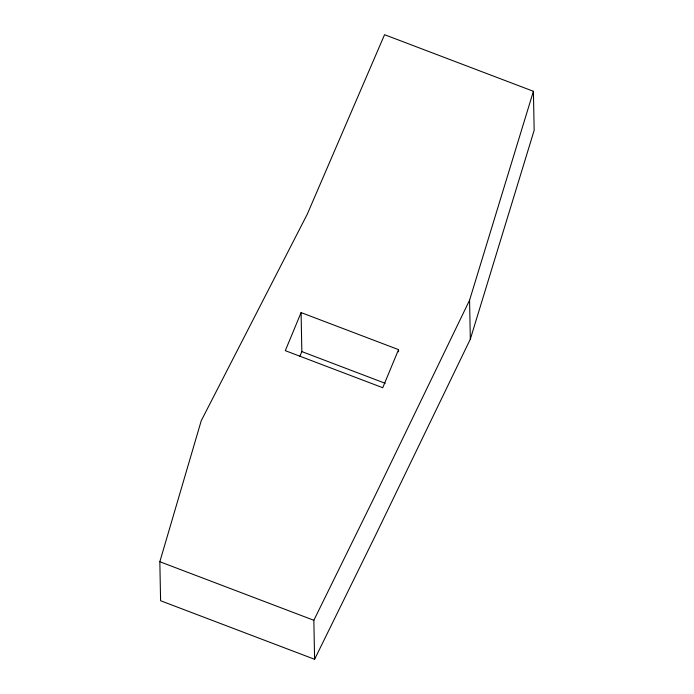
<?xml version="1.0" encoding="UTF-8"?>
<svg xmlns="http://www.w3.org/2000/svg" width="694" height="694" viewBox="0 0 694 694"><rect width="100%" height="100%" fill="white"/><g stroke="black" fill="none" stroke-linecap="round" stroke-linejoin="round"><path stroke-width="1.04" d="M159.837 561.724L201.234 420.729L307.199 214.351L384.563 34.7L533.408 91.296L534.163 130.316L470.315 339.21L375.593 535.187L314.599 659.3L160.592 600.735L159.837 561.724L313.853 620.289L314.599 659.3M313.853 620.289L374.847 496.175L469.569 300.198L533.408 91.296M301.092 312.578L285.303 350.661L382.75 387.72L398.538 349.637L301.092 312.578L301.838 351.589L299.817 356.473M301.838 351.589L385.222 383.305M469.569 300.198L470.315 339.21M398.538 349.637L398.582 351.806"/></g></svg>
